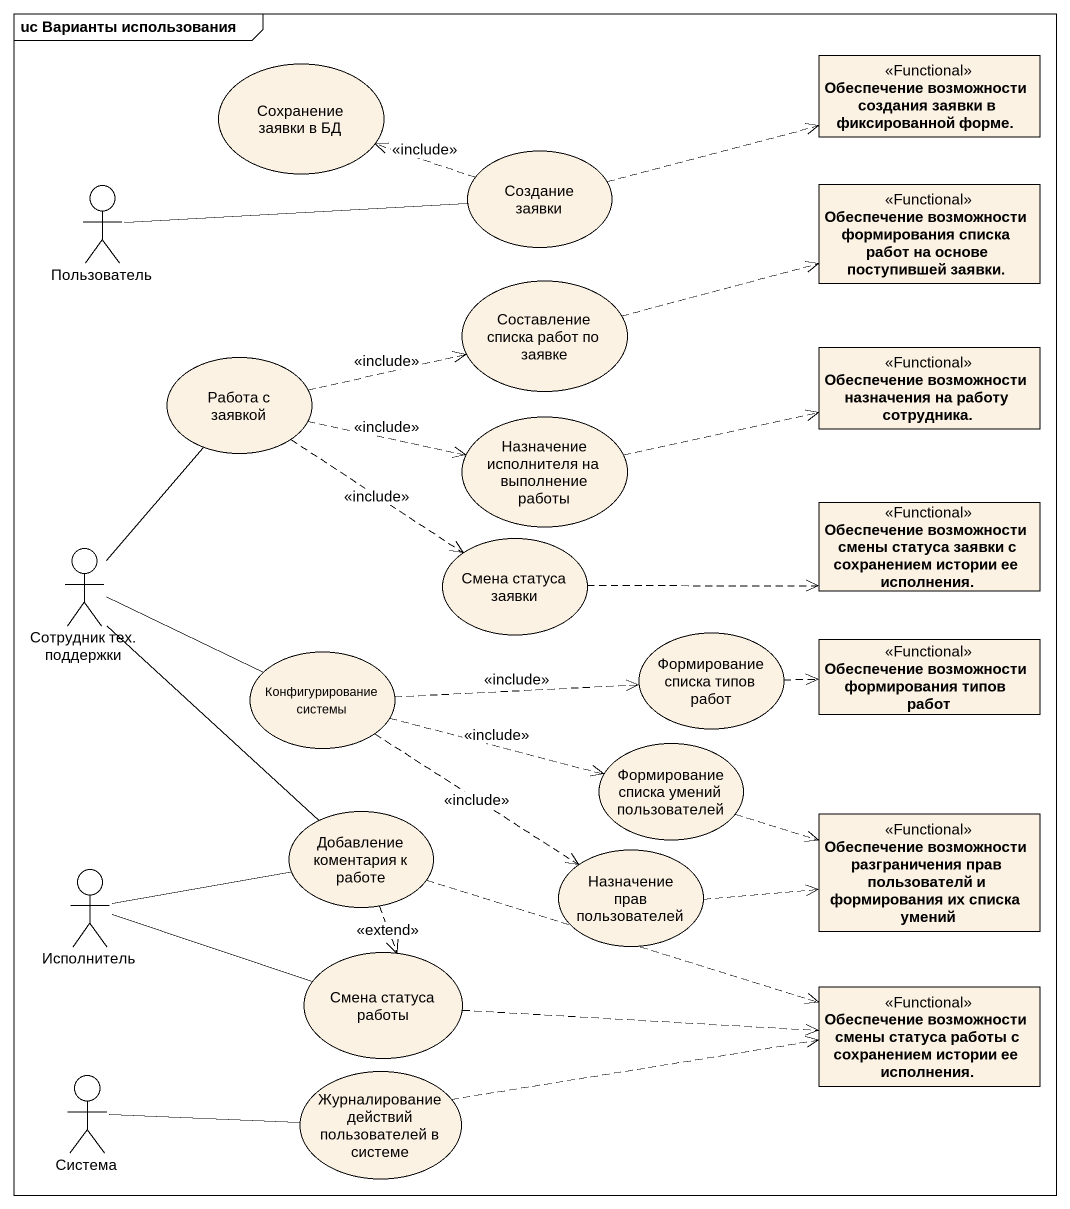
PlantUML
@startuml
mainframe uc Варианты использования
allowmixing
hide circle
hide empty members
usecase "Сохранение заявки в БД" as Сохранение_заявки_в_БД
class "Обеспечение возможности создания заявки в фиксированной форме." as Обеспечение_возможности <<Functional>>
usecase "Создание заявки" as Создание_заявки
actor Пользователь
class "Обеспечение возможности формирования списка работ на основе поступившей заявки." as Обеспечение_возможности_2 <<Functional>>
usecase "Составление списка работ по заявке" as Составление_списка_работ_по
usecase "Работа с заявкой" as Работа_с_заявкой
class "Обеспечение возможности назначения на работу сотрудника." as Обеспечение_возможности_3 <<Functional>>
usecase "Назначение исполнителя на выполнение работы" as Назначение_исполнителя_на
usecase "Смена статуса заявки" as Смена_статуса_заявки
class "Обеспечение возможности смены статуса заявки с сохранением истории ее исполнения." as Обеспечение_возможности_4 <<Functional>>
actor "Сотрудник тех. поддержки" as Сотрудник_тех_поддержки
usecase "Конфигурирование системы" as Конфигурирование_системы
usecase "Формирование списка типов работ" as Формирование_списка_типов
class "Обеспечение возможности формирования типов работ" as Обеспечение_возможности_5 <<Functional>>
usecase "Формирование списка умений пользователей" as Формирование_списка_умений
usecase "Добавление коментария к работе" as Добавление_коментария_к
usecase "Назначение прав пользователей" as Назначение_прав
class "Обеспечение возможности разграничения прав пользователй и формирования их списка умений" as Обеспечение_возможности_6 <<Functional>>
actor Исполнитель
usecase "Смена статуса работы" as Смена_статуса_работы
class "Обеспечение возможности смены статуса работы с сохранением истории ее исполнения." as Обеспечение_возможности_7 <<Functional>>
actor Система
usecase "Журналирование действий пользователей в системе" as Журналирование_действий
Создание_заявки .left.> Сохранение_заявки_в_БД : <<include>>
Создание_заявки .right.> Обеспечение_возможности
Пользователь -right- Создание_заявки
Составление_списка_работ_по .right.> Обеспечение_возможности_2
Работа_с_заявкой .right.> Составление_списка_работ_по : <<include>>
Работа_с_заявкой .right.> Назначение_исполнителя_на : <<include>>
Работа_с_заявкой ..> Смена_статуса_заявки : <<include>>
Назначение_исполнителя_на .right.> Обеспечение_возможности_3
Смена_статуса_заявки .right.> Обеспечение_возможности_4
Сотрудник_тех_поддержки -up- Работа_с_заявкой
Сотрудник_тех_поддержки -right- Конфигурирование_системы
Сотрудник_тех_поддержки -- Добавление_коментария_к
Конфигурирование_системы .right.> Формирование_списка_типов : <<include>>
Конфигурирование_системы .right.> Формирование_списка_умений : <<include>>
Конфигурирование_системы ..> Назначение_прав : <<include>>
Формирование_списка_типов .right.> Обеспечение_возможности_5
Формирование_списка_умений .right.> Обеспечение_возможности_6
Добавление_коментария_к ..> Смена_статуса_работы : <<extend>>
Добавление_коментария_к .right.> Обеспечение_возможности_7
Назначение_прав .right.> Обеспечение_возможности_6
Исполнитель -right- Добавление_коментария_к
Смена_статуса_работы -left- Исполнитель
Смена_статуса_работы .right.> Обеспечение_возможности_7
Система -right- Журналирование_действий
Журналирование_действий .right.> Обеспечение_возможности_7
@enduml
